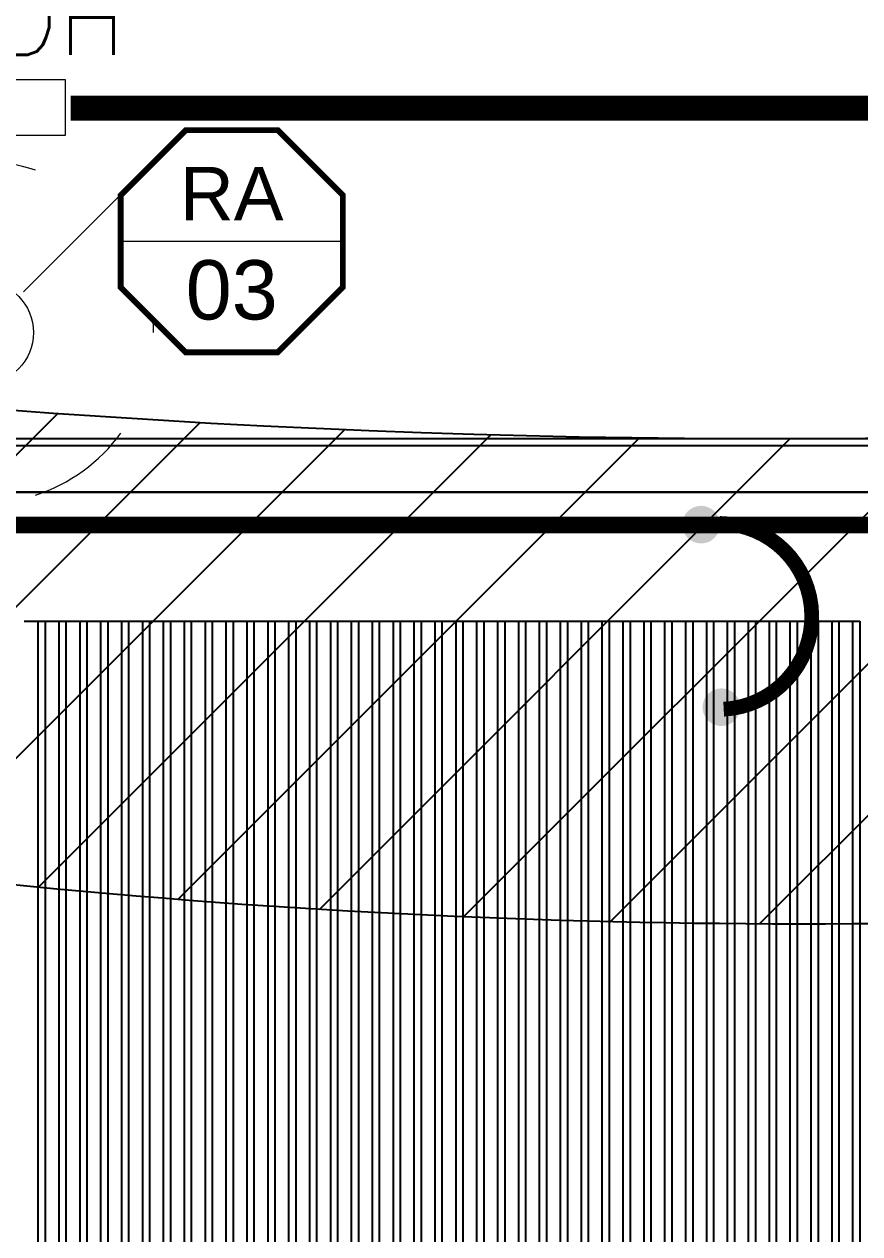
# Model space of a CAD drawing. Header units: millimetres. Extents: x -107267 to 109426, y -98906 to 83910.
# Drawn here: x 9564 to 12039, y -2197 to 1387 of the extents above; entities that cross this region are included whole.
import ezdxf
from ezdxf.enums import TextEntityAlignment as Align

# ---------------------------------------------------------------- set-up
doc = ezdxf.new("R2010")
doc.units = ezdxf.units.MM
for name, pattern in [('ACAD_ISO10W100', [18, 12, -3, 0, -3]), ('ACAD_ISO12W100', [21, 12, -3, 0, -3, 0, -3]), ('HIDDEN2', [0.1875, 0.125, -0.0625])]:
    doc.linetypes.add(name, pattern=pattern)
for name, color, linetype in [('00 - ZONA DE PROTEÇÃO', 4, 'Continuous'), ('00 - Zona de proteção 2d', 4, 'Continuous'), ('Front View-MISC', 7, 'Continuous'), ('Top (Plan) View-MISC', 7, 'Continuous')]:
    doc.layers.add(name, color=color, linetype=linetype)
for name, color, linetype, lineweight in [('000-M3G-MALHA NOVA', 5, 'ACAD_ISO10W100', 0), ('00_m3g_spda.capt_novo', 5, 'Continuous', 9), ('00_m3g_spda_ater_cabo50', 1, 'Continuous', 9), ('00_SPDA_captacao_novo', 5, 'Continuous', 9)]:
    doc.layers.add(name, color=color, linetype=linetype, lineweight=lineweight)
doc.styles.add('ARIAL', font='arial.ttf')
doc.styles.add('PDR2.0', font='romans.shx', dxfattribs={"height": 2})

# ---------------------------------------------------------------- blocks, each defined once
blk = doc.blocks.new('*U24')
at = {"lineweight": 9, "style": 'PDR2.0'}
blk.add_text('MCDH', height=1.7, dxfattribs=at).set_placement((-3.015, 1.248))
at = {"color": 255, "lineweight": 0}
blk.add_wipeout([(-2.085, 0.773), (-2.085, -0.773), (-0.773, -0.773), (-0.773, -2.085), (0.773, -2.085), (0.773, -0.773), (2.085, -0.773), (2.085, 0.773)], dxfattribs=at)
at = {"lineweight": 9}
blk.add_lwpolyline([(-0.656, -0.656), (-0.656, -1.968), (0.656, -1.968), (0.656, -0.656), (1.968, -0.656), (1.968, 0.656), (0.656, 0.656), (-0.656, 0.656), (-1.968, 0.656), (-1.968, -0.656)], close=True, dxfattribs=at)
blk = doc.blocks.new('M3G_P_PONTOS DESC')
blk.add_wipeout([(-1.552, 3.747), (-3.747, 1.552), (-3.747, -1.552), (-1.552, -3.747), (1.552, -3.747), (3.747, -1.552), (3.747, 1.552), (1.552, 3.747)])
blk.add_wipeout([(-3.747, 1.552), (-3.747, -1.552), (-1.552, -3.747), (1.552, -3.747), (3.747, -1.552), (3.747, 1.552), (1.552, 3.747), (-1.552, 3.747)])
blk.add_line((-3.747, 0), (3.747, 0))
at = {"const_width": 0.2}
blk.add_lwpolyline([(3.747, 1.552), (1.552, 3.747), (-1.552, 3.747), (-3.747, 1.552), (-3.747, -1.552), (-1.552, -3.747), (1.552, -3.747), (3.747, -1.552)], close=True, dxfattribs=at)
at = {"style": 'ARIAL'}
for tag, height, p in [('PREDIO', 2.3, (0, 0.704)), ('PONTO', 2, (0, -2.639))]:
    blk.add_attdef(tag, text='', height=height, dxfattribs=at).set_placement(p, align=Align.CENTER)
blk = doc.blocks.new('*U274')
at = {"lineweight": 9}
h = blk.add_hatch(color=256, dxfattribs=at)
h.dxf.hatch_style = 1
h.paths.add_polyline_path([(-4.834, -4.833), (-2.095, -0.287), (-3.443, -3.444), (-0.284, -2.101)])
for p, q in [((0, 0), (3.796, 3.792)), ((-3.443, -3.444), (-0.854, -0.856))]:
    blk.add_line(p, q, dxfattribs=at)
blk.add_lwpolyline([(-4.834, -4.833), (-2.095, -0.287), (-3.443, -3.444), (-0.284, -2.101)], close=True, dxfattribs=at)
for start, end in [(72, 108), (144, 180), (0, 36), (214.9534, 252), (288, 324)]:
    blk.add_arc((0, 0), 4.051, start, end, dxfattribs=at)
at = {"layer": '00_m3g_spda_ater_cabo50', "linetype": 'ACAD_ISO12W100', "ltscale": 75, "const_width": 0.375}
blk.add_lwpolyline([(0, 0), (-0.597, 0)], dxfattribs=at)
blk.add_attdef('METROS', text='', height=1.7).set_placement((-4.913, 3.845), align=Align.BOTTOM_LEFT)
at = {"color": 255, "lineweight": 0}
blk.add_wipeout([(0.24, -1.362), (0.692, -1.198), (1.059, -0.889), (1.3, -0.473), (1.383, 0), (1.3, 0.473), (1.059, 0.889), (0.692, 1.198), (0.24, 1.362), (-0.24, 1.362), (-0.692, 1.198), (-1.059, 0.889), (-1.3, 0.473), (-1.383, 0), (-1.3, -0.473), (-1.059, -0.889), (-0.692, -1.198), (-0.24, -1.362)], dxfattribs=at)
at = {"lineweight": 9}
blk.add_circle((0, 0), 1.208, dxfattribs=at)
blk = doc.blocks.new('*U481')
at = {"layer": 'Top (Plan) View-MISC', "color": 0, "linetype": 'ByBlock', "lineweight": -2}
for p, q in [((9563.5, -381.9), (9604.2, -381.9)), ((9625.4, -381.9), (9666.1, -381.9)), ((9687.3, -381.9), (9728, -381.9)), ((9749.2, -381.9), (9789.9, -381.9)), ((9811.1, -381.9), (9851.8, -381.9)), ((9873, -381.9), (9913.7, -381.9)), ((9934.9, -381.9), (9975.6, -381.9)), ((9996.8, -381.9), (10037.5, -381.9)), ((10058.7, -381.9), (10099.4, -381.9)), ((10120.6, -381.9), (10161.3, -381.9)), ((10182.5, -381.9), (10223.2, -381.9)), ((10244.4, -381.9), (10285.1, -381.9)), ((10306.3, -381.9), (10347, -381.9)), ((10368.2, -381.9), (10408.9, -381.9)), ((10430.1, -381.9), (10470.8, -381.9)), ((10492, -381.9), (10532.7, -381.9)), ((10553.9, -381.9), (10594.6, -381.9)), ((10615.8, -381.9), (10656.5, -381.9)), ((10677.7, -381.9), (10718.4, -381.9)), ((10739.6, -381.9), (10780.3, -381.9)), ((10801.5, -381.9), (10842.2, -381.9)), ((10863.4, -381.9), (10904.1, -381.9)), ((10925.3, -381.9), (10966, -381.9)), ((10987.2, -381.9), (11027.9, -381.9)), ((11049.1, -381.9), (11089.8, -381.9)), ((11111, -381.9), (11151.7, -381.9)), ((11172.9, -381.9), (11213.6, -381.9)), ((11234.8, -381.9), (11275.5, -381.9)), ((11296.7, -381.9), (11337.4, -381.9)), ((11358.6, -381.9), (11399.3, -381.9)), ((11420.5, -381.9), (11461.2, -381.9)), ((11482.4, -381.9), (11523.1, -381.9)), ((11544.3, -381.9), (11585, -381.9)), ((11606.2, -381.9), (11646.9, -381.9)), ((11668.1, -381.9), (11708.8, -381.9)), ((11730, -381.9), (11770.7, -381.9)), ((11791.9, -381.9), (11832.6, -381.9)), ((11853.8, -381.9), (11894.5, -381.9)), ((11915.7, -381.9), (11956.4, -381.9)), ((11977.6, -381.9), (12018.3, -381.9))]:
    blk.add_line(p, q, dxfattribs=at)
blk = doc.blocks.new('*U482')
at = {"layer": 'Top (Plan) View-MISC', "color": 0, "linetype": 'ByBlock', "lineweight": -2}
for p, q in [((-21187.7, 138.1), (23428.9, 138.1)), ((9563.5, -381.9), (9604.2, -381.9)), ((9625.4, -381.9), (9666.1, -381.9)), ((9687.3, -381.9), (9728, -381.9)), ((9749.2, -381.9), (9789.9, -381.9)), ((9811.1, -381.9), (9851.8, -381.9)), ((9873, -381.9), (9913.7, -381.9)), ((9934.9, -381.9), (9975.6, -381.9)), ((9996.8, -381.9), (10037.5, -381.9)), ((10058.7, -381.9), (10099.4, -381.9)), ((10120.6, -381.9), (10161.3, -381.9)), ((10182.5, -381.9), (10223.2, -381.9)), ((10244.4, -381.9), (10285.1, -381.9)), ((10306.3, -381.9), (10347, -381.9)), ((10368.2, -381.9), (10408.9, -381.9)), ((10430.1, -381.9), (10470.8, -381.9)), ((10492, -381.9), (10532.7, -381.9)), ((10553.9, -381.9), (10594.6, -381.9)), ((10615.8, -381.9), (10656.5, -381.9)), ((10677.7, -381.9), (10718.4, -381.9)), ((10739.6, -381.9), (10780.3, -381.9)), ((10801.5, -381.9), (10842.2, -381.9)), ((10863.4, -381.9), (10904.1, -381.9)), ((10925.3, -381.9), (10966, -381.9)), ((10987.2, -381.9), (11027.9, -381.9)), ((11049.1, -381.9), (11089.8, -381.9)), ((11111, -381.9), (11151.7, -381.9)), ((11172.9, -381.9), (11213.6, -381.9)), ((11234.8, -381.9), (11275.5, -381.9)), ((11296.7, -381.9), (11337.4, -381.9)), ((11358.6, -381.9), (11399.3, -381.9)), ((11420.5, -381.9), (11461.2, -381.9)), ((11482.4, -381.9), (11523.1, -381.9)), ((11544.3, -381.9), (11585, -381.9)), ((11606.2, -381.9), (11646.9, -381.9)), ((11668.1, -381.9), (11708.8, -381.9)), ((11730, -381.9), (11770.7, -381.9)), ((11791.9, -381.9), (11832.6, -381.9)), ((11853.8, -381.9), (11894.5, -381.9)), ((11915.7, -381.9), (11956.4, -381.9)), ((11977.6, -381.9), (12018.3, -381.9))]:
    blk.add_line(p, q, dxfattribs=at)
blk = doc.blocks.new('*U668')
at = {"layer": 'Top (Plan) View-MISC', "color": 0, "linetype": 'ByBlock', "lineweight": -2}
for p, q in [((12018.3, -381.9), (12018.3, -7621.9)), ((12018.3, -381.9), (12039.5, -381.9)), ((12039.5, -381.9), (12039.5, -7621.9))]:
    blk.add_line(p, q, dxfattribs=at)
blk = doc.blocks.new('*U669')
at = {"layer": 'Top (Plan) View-MISC', "color": 0, "linetype": 'ByBlock', "lineweight": -2}
for p, q in [((11956.4, -381.9), (11956.4, -7621.9)), ((11956.4, -381.9), (11977.6, -381.9)), ((11977.6, -381.9), (11977.6, -7621.9))]:
    blk.add_line(p, q, dxfattribs=at)
blk = doc.blocks.new('*U670')
at = {"layer": 'Top (Plan) View-MISC', "color": 0, "linetype": 'ByBlock', "lineweight": -2}
for p, q in [((11894.5, -381.9), (11894.5, -7621.9)), ((11894.5, -381.9), (11915.7, -381.9)), ((11915.7, -381.9), (11915.7, -7621.9))]:
    blk.add_line(p, q, dxfattribs=at)
blk = doc.blocks.new('*U671')
at = {"layer": 'Top (Plan) View-MISC', "color": 0, "linetype": 'ByBlock', "lineweight": -2}
for p, q in [((11832.6, -381.9), (11832.6, -7621.9)), ((11832.6, -381.9), (11853.8, -381.9)), ((11853.8, -381.9), (11853.8, -7621.9))]:
    blk.add_line(p, q, dxfattribs=at)
blk = doc.blocks.new('*U672')
at = {"layer": 'Top (Plan) View-MISC', "color": 0, "linetype": 'ByBlock', "lineweight": -2}
for p, q in [((11770.7, -381.9), (11770.7, -7621.9)), ((11770.7, -381.9), (11791.9, -381.9)), ((11791.9, -381.9), (11791.9, -7621.9))]:
    blk.add_line(p, q, dxfattribs=at)
blk = doc.blocks.new('*U673')
at = {"layer": 'Top (Plan) View-MISC', "color": 0, "linetype": 'ByBlock', "lineweight": -2}
for p, q in [((11708.8, -381.9), (11708.8, -7621.9)), ((11708.8, -381.9), (11730, -381.9)), ((11730, -381.9), (11730, -7621.9))]:
    blk.add_line(p, q, dxfattribs=at)
blk = doc.blocks.new('*U674')
at = {"layer": 'Top (Plan) View-MISC', "color": 0, "linetype": 'ByBlock', "lineweight": -2}
for p, q in [((11646.9, -381.9), (11646.9, -7621.9)), ((11646.9, -381.9), (11668.1, -381.9)), ((11668.1, -381.9), (11668.1, -7621.9))]:
    blk.add_line(p, q, dxfattribs=at)
blk = doc.blocks.new('*U675')
at = {"layer": 'Top (Plan) View-MISC', "color": 0, "linetype": 'ByBlock', "lineweight": -2}
for p, q in [((11585, -381.9), (11585, -7621.9)), ((11585, -381.9), (11606.2, -381.9)), ((11606.2, -381.9), (11606.2, -7621.9))]:
    blk.add_line(p, q, dxfattribs=at)
blk = doc.blocks.new('*U676')
at = {"layer": 'Top (Plan) View-MISC', "color": 0, "linetype": 'ByBlock', "lineweight": -2}
for p, q in [((11523.1, -381.9), (11523.1, -7621.9)), ((11523.1, -381.9), (11544.3, -381.9)), ((11544.3, -381.9), (11544.3, -7621.9))]:
    blk.add_line(p, q, dxfattribs=at)
blk = doc.blocks.new('*U677')
at = {"layer": 'Top (Plan) View-MISC', "color": 0, "linetype": 'ByBlock', "lineweight": -2}
for p, q in [((11461.2, -381.9), (11461.2, -7621.9)), ((11461.2, -381.9), (11482.4, -381.9)), ((11482.4, -381.9), (11482.4, -7621.9))]:
    blk.add_line(p, q, dxfattribs=at)
blk = doc.blocks.new('*U678')
at = {"layer": 'Top (Plan) View-MISC', "color": 0, "linetype": 'ByBlock', "lineweight": -2}
for p, q in [((11399.3, -381.9), (11399.3, -7621.9)), ((11399.3, -381.9), (11420.5, -381.9)), ((11420.5, -381.9), (11420.5, -7621.9))]:
    blk.add_line(p, q, dxfattribs=at)
blk = doc.blocks.new('*U679')
at = {"layer": 'Top (Plan) View-MISC', "color": 0, "linetype": 'ByBlock', "lineweight": -2}
for p, q in [((11337.4, -381.9), (11337.4, -7621.9)), ((11337.4, -381.9), (11358.6, -381.9)), ((11358.6, -381.9), (11358.6, -7621.9))]:
    blk.add_line(p, q, dxfattribs=at)
blk = doc.blocks.new('*U680')
at = {"layer": 'Top (Plan) View-MISC', "color": 0, "linetype": 'ByBlock', "lineweight": -2}
for p, q in [((11275.5, -381.9), (11275.5, -7621.9)), ((11275.5, -381.9), (11296.7, -381.9)), ((11296.7, -381.9), (11296.7, -7621.9))]:
    blk.add_line(p, q, dxfattribs=at)
blk = doc.blocks.new('*U681')
at = {"layer": 'Top (Plan) View-MISC', "color": 0, "linetype": 'ByBlock', "lineweight": -2}
for p, q in [((11213.6, -381.9), (11213.6, -7621.9)), ((11213.6, -381.9), (11234.8, -381.9)), ((11234.8, -381.9), (11234.8, -7621.9))]:
    blk.add_line(p, q, dxfattribs=at)
blk = doc.blocks.new('*U682')
at = {"layer": 'Top (Plan) View-MISC', "color": 0, "linetype": 'ByBlock', "lineweight": -2}
for p, q in [((11151.7, -381.9), (11151.7, -7621.9)), ((11151.7, -381.9), (11172.9, -381.9)), ((11172.9, -381.9), (11172.9, -7621.9))]:
    blk.add_line(p, q, dxfattribs=at)
blk = doc.blocks.new('*U683')
at = {"layer": 'Top (Plan) View-MISC', "color": 0, "linetype": 'ByBlock', "lineweight": -2}
for p, q in [((11089.8, -381.9), (11089.8, -7621.9)), ((11089.8, -381.9), (11111, -381.9)), ((11111, -381.9), (11111, -7621.9))]:
    blk.add_line(p, q, dxfattribs=at)
blk = doc.blocks.new('*U684')
at = {"layer": 'Top (Plan) View-MISC', "color": 0, "linetype": 'ByBlock', "lineweight": -2}
for p, q in [((11027.9, -381.9), (11027.9, -7621.9)), ((11027.9, -381.9), (11049.1, -381.9)), ((11049.1, -381.9), (11049.1, -7621.9))]:
    blk.add_line(p, q, dxfattribs=at)
blk = doc.blocks.new('*U685')
at = {"layer": 'Top (Plan) View-MISC', "color": 0, "linetype": 'ByBlock', "lineweight": -2}
for p, q in [((10966, -381.9), (10966, -7621.9)), ((10966, -381.9), (10987.2, -381.9)), ((10987.2, -381.9), (10987.2, -7621.9))]:
    blk.add_line(p, q, dxfattribs=at)
blk = doc.blocks.new('*U686')
at = {"layer": 'Top (Plan) View-MISC', "color": 0, "linetype": 'ByBlock', "lineweight": -2}
for p, q in [((10904.1, -381.9), (10904.1, -7621.9)), ((10904.1, -381.9), (10925.3, -381.9)), ((10925.3, -381.9), (10925.3, -7621.9))]:
    blk.add_line(p, q, dxfattribs=at)
blk = doc.blocks.new('*U687')
at = {"layer": 'Top (Plan) View-MISC', "color": 0, "linetype": 'ByBlock', "lineweight": -2}
for p, q in [((10842.2, -381.9), (10842.2, -7621.9)), ((10842.2, -381.9), (10863.4, -381.9)), ((10863.4, -381.9), (10863.4, -7621.9))]:
    blk.add_line(p, q, dxfattribs=at)
blk = doc.blocks.new('*U688')
at = {"layer": 'Top (Plan) View-MISC', "color": 0, "linetype": 'ByBlock', "lineweight": -2}
for p, q in [((10780.3, -381.9), (10780.3, -7621.9)), ((10780.3, -381.9), (10801.5, -381.9)), ((10801.5, -381.9), (10801.5, -7621.9))]:
    blk.add_line(p, q, dxfattribs=at)
blk = doc.blocks.new('*U689')
at = {"layer": 'Top (Plan) View-MISC', "color": 0, "linetype": 'ByBlock', "lineweight": -2}
for p, q in [((10718.4, -381.9), (10718.4, -7621.9)), ((10718.4, -381.9), (10739.6, -381.9)), ((10739.6, -381.9), (10739.6, -7621.9))]:
    blk.add_line(p, q, dxfattribs=at)
blk = doc.blocks.new('*U690')
at = {"layer": 'Top (Plan) View-MISC', "color": 0, "linetype": 'ByBlock', "lineweight": -2}
for p, q in [((10656.5, -381.9), (10656.5, -7621.9)), ((10656.5, -381.9), (10677.7, -381.9)), ((10677.7, -381.9), (10677.7, -7621.9))]:
    blk.add_line(p, q, dxfattribs=at)
blk = doc.blocks.new('*U691')
at = {"layer": 'Top (Plan) View-MISC', "color": 0, "linetype": 'ByBlock', "lineweight": -2}
for p, q in [((10594.6, -381.9), (10594.6, -7621.9)), ((10594.6, -381.9), (10615.8, -381.9)), ((10615.8, -381.9), (10615.8, -7621.9))]:
    blk.add_line(p, q, dxfattribs=at)
blk = doc.blocks.new('*U692')
at = {"layer": 'Top (Plan) View-MISC', "color": 0, "linetype": 'ByBlock', "lineweight": -2}
for p, q in [((10532.7, -381.9), (10532.7, -7621.9)), ((10532.7, -381.9), (10553.9, -381.9)), ((10553.9, -381.9), (10553.9, -7621.9))]:
    blk.add_line(p, q, dxfattribs=at)
blk = doc.blocks.new('*U693')
at = {"layer": 'Top (Plan) View-MISC', "color": 0, "linetype": 'ByBlock', "lineweight": -2}
for p, q in [((10470.8, -381.9), (10470.8, -7621.9)), ((10470.8, -381.9), (10492, -381.9)), ((10492, -381.9), (10492, -7621.9))]:
    blk.add_line(p, q, dxfattribs=at)
blk = doc.blocks.new('*U694')
at = {"layer": 'Top (Plan) View-MISC', "color": 0, "linetype": 'ByBlock', "lineweight": -2}
for p, q in [((10408.9, -381.9), (10408.9, -7621.9)), ((10408.9, -381.9), (10430.1, -381.9)), ((10430.1, -381.9), (10430.1, -7621.9))]:
    blk.add_line(p, q, dxfattribs=at)
blk = doc.blocks.new('*U695')
at = {"layer": 'Top (Plan) View-MISC', "color": 0, "linetype": 'ByBlock', "lineweight": -2}
for p, q in [((10347, -381.9), (10347, -7621.9)), ((10347, -381.9), (10368.2, -381.9)), ((10368.2, -381.9), (10368.2, -7621.9))]:
    blk.add_line(p, q, dxfattribs=at)
blk = doc.blocks.new('*U696')
at = {"layer": 'Top (Plan) View-MISC', "color": 0, "linetype": 'ByBlock', "lineweight": -2}
for p, q in [((10285.1, -381.9), (10285.1, -7621.9)), ((10285.1, -381.9), (10306.3, -381.9)), ((10306.3, -381.9), (10306.3, -7621.9))]:
    blk.add_line(p, q, dxfattribs=at)
blk = doc.blocks.new('*U697')
at = {"layer": 'Top (Plan) View-MISC', "color": 0, "linetype": 'ByBlock', "lineweight": -2}
for p, q in [((10223.2, -381.9), (10223.2, -7621.9)), ((10223.2, -381.9), (10244.4, -381.9)), ((10244.4, -381.9), (10244.4, -7621.9))]:
    blk.add_line(p, q, dxfattribs=at)
blk = doc.blocks.new('*U698')
at = {"layer": 'Top (Plan) View-MISC', "color": 0, "linetype": 'ByBlock', "lineweight": -2}
for p, q in [((10161.3, -381.9), (10161.3, -7621.9)), ((10161.3, -381.9), (10182.5, -381.9)), ((10182.5, -381.9), (10182.5, -7621.9))]:
    blk.add_line(p, q, dxfattribs=at)
blk = doc.blocks.new('*U699')
at = {"layer": 'Top (Plan) View-MISC', "color": 0, "linetype": 'ByBlock', "lineweight": -2}
for p, q in [((10099.4, -381.9), (10099.4, -7621.9)), ((10099.4, -381.9), (10120.6, -381.9)), ((10120.6, -381.9), (10120.6, -7621.9))]:
    blk.add_line(p, q, dxfattribs=at)
blk = doc.blocks.new('*U700')
at = {"layer": 'Top (Plan) View-MISC', "color": 0, "linetype": 'ByBlock', "lineweight": -2}
for p, q in [((10037.5, -381.9), (10037.5, -7621.9)), ((10037.5, -381.9), (10058.7, -381.9)), ((10058.7, -381.9), (10058.7, -7621.9))]:
    blk.add_line(p, q, dxfattribs=at)
blk = doc.blocks.new('*U701')
at = {"layer": 'Top (Plan) View-MISC', "color": 0, "linetype": 'ByBlock', "lineweight": -2}
for p, q in [((9975.6, -381.9), (9975.6, -7621.9)), ((9975.6, -381.9), (9996.8, -381.9)), ((9996.8, -381.9), (9996.8, -7621.9))]:
    blk.add_line(p, q, dxfattribs=at)
blk = doc.blocks.new('*U702')
at = {"layer": 'Top (Plan) View-MISC', "color": 0, "linetype": 'ByBlock', "lineweight": -2}
for p, q in [((9913.7, -381.9), (9913.7, -7621.9)), ((9913.7, -381.9), (9934.9, -381.9)), ((9934.9, -381.9), (9934.9, -7621.9))]:
    blk.add_line(p, q, dxfattribs=at)
blk = doc.blocks.new('*U703')
at = {"layer": 'Top (Plan) View-MISC', "color": 0, "linetype": 'ByBlock', "lineweight": -2}
for p, q in [((9851.8, -381.9), (9851.8, -7621.9)), ((9851.8, -381.9), (9873, -381.9)), ((9873, -381.9), (9873, -7621.9))]:
    blk.add_line(p, q, dxfattribs=at)
blk = doc.blocks.new('*U704')
at = {"layer": 'Top (Plan) View-MISC', "color": 0, "linetype": 'ByBlock', "lineweight": -2}
for p, q in [((9789.9, -381.9), (9789.9, -7621.9)), ((9789.9, -381.9), (9811.1, -381.9)), ((9811.1, -381.9), (9811.1, -7621.9))]:
    blk.add_line(p, q, dxfattribs=at)
blk = doc.blocks.new('*U705')
at = {"layer": 'Top (Plan) View-MISC', "color": 0, "linetype": 'ByBlock', "lineweight": -2}
for p, q in [((9728, -381.9), (9728, -7621.9)), ((9728, -381.9), (9749.2, -381.9)), ((9749.2, -381.9), (9749.2, -7621.9))]:
    blk.add_line(p, q, dxfattribs=at)
blk = doc.blocks.new('*U706')
at = {"layer": 'Top (Plan) View-MISC', "color": 0, "linetype": 'ByBlock', "lineweight": -2}
for p, q in [((9666.1, -381.9), (9666.1, -7621.9)), ((9666.1, -381.9), (9687.3, -381.9)), ((9687.3, -381.9), (9687.3, -7621.9))]:
    blk.add_line(p, q, dxfattribs=at)
blk = doc.blocks.new('*U707')
at = {"layer": 'Top (Plan) View-MISC', "color": 0, "linetype": 'ByBlock', "lineweight": -2}
for p, q in [((9604.2, -381.9), (9604.2, -7621.9)), ((9604.2, -381.9), (9625.4, -381.9)), ((9625.4, -381.9), (9625.4, -7621.9))]:
    blk.add_line(p, q, dxfattribs=at)
blk = doc.blocks.new('*U1067')
at = {"layer": 'Top (Plan) View-MISC', "color": 0, "linetype": 'ByBlock', "lineweight": -2}
blk.add_line((23207.9, 158.1), (-17567.7, 158.1), dxfattribs=at)
blk = doc.blocks.new('*U1213')
at = {"layer": 'Front View-MISC', "color": 0, "linetype": 'ByBlock', "lineweight": -2}
for p, q in [((13834.4, 0, 1272), (9536, 0, 1272)), ((9536, 0, 3172), (13834.4, 0, 3172))]:
    blk.add_line(p, q, dxfattribs=at)
blk = doc.blocks.new('*U1222')
at = {"layer": 'Front View-MISC', "color": 0, "linetype": 'ByBlock', "lineweight": -2}
for p, q in [((-13407.5, 0, 3450), (23648.9, 0, 3450)), ((-13407.5, 0, 4300), (23648.9, 0, 4300))]:
    blk.add_line(p, q, dxfattribs=at)
blk = doc.blocks.new('*U1223')
at = {"layer": 'Front View-MISC', "color": 0, "linetype": 'ByBlock', "lineweight": -2}
for p, q in [((26316.1, 0), (9550.4, 0)), ((26316.1, 0, -100), (9550.4, 0, -100))]:
    blk.add_line(p, q, dxfattribs=at)
blk = doc.blocks.new('*U1259')
at = {"layer": 'Front View-MISC', "color": 0, "linetype": 'ByBlock', "lineweight": -2}
for p, q in [((9536, 0, 1322), (9606, 0, 1322)), ((13835.5, 0, 3172), (9536, 0, 3172)), ((9606, 0, 2237), (10521, 0, 2237)), ((9606, 0, 2237), (9606, 0, 3102)), ((9606, 0, 3102), (10521, 0, 3102)), ((9606, 0, 1322), (9606, 0, 2187)), ((10521, 0, 2187), (9606, 0, 2187)), ((10521, 0, 1322), (10571, 0, 1322)), ((10521, 0, 1322), (10521, 0, 2187)), ((10521, 0, 2237), (10521, 0, 3102)), ((10571, 0, 2237), (11661, 0, 2237)), ((10571, 0, 3102), (10571, 0, 2237)), ((10571, 0, 3102), (11661, 0, 3102)), ((10571, 0, 2187), (10571, 0, 1322)), ((12801, 0, 2187), (10571, 0, 2187)), ((11661, 0, 2237), (11661, 0, 3102)), ((11711, 0, 2237), (12801, 0, 2237)), ((11711, 0, 3102), (11711, 0, 2237)), ((11711, 0, 3102), (12801, 0, 3102))]:
    blk.add_line(p, q, dxfattribs=at)
blk = doc.blocks.new('*U1260')
at = {"layer": 'Front View-MISC', "color": 0, "linetype": 'ByBlock', "lineweight": -2}
for p, q in [((13834.4, 0, 1272), (9535.5, 0, 1272)), ((9535.5, 0, 1322), (13834.4, 0, 1322))]:
    blk.add_line(p, q, dxfattribs=at)
blk = doc.blocks.new('*U1261')
at = {"layer": 'Front View-MISC', "color": 0, "linetype": 'ByBlock', "lineweight": -2}
for p, q in [((11661, 0, 1322), (11661, 0, 2237)), ((11711, 0, 1322), (11661, 0, 1322)), ((11661, 0, 2237), (11711, 0, 2237)), ((11711, 0, 2237), (11711, 0, 1322))]:
    blk.add_line(p, q, dxfattribs=at)
blk = doc.blocks.new('*U1306')
at = {"layer": 'Front View-MISC', "color": 0, "linetype": 'ByBlock', "lineweight": -2}
for p, q in [((9563.5, 0, 5158), (9604.2, 0, 5158)), ((9625.4, 0, 5158), (9666.1, 0, 5158)), ((9687.3, 0, 5158), (9728, 0, 5158)), ((9749.2, 0, 5158), (9789.9, 0, 5158)), ((9811.1, 0, 5158), (9851.8, 0, 5158)), ((9873, 0, 5158), (9913.7, 0, 5158)), ((9934.9, 0, 5158), (9975.6, 0, 5158)), ((9996.8, 0, 5158), (10037.5, 0, 5158)), ((10058.7, 0, 5158), (10099.4, 0, 5158)), ((10120.6, 0, 5158), (10161.3, 0, 5158)), ((10182.5, 0, 5158), (10223.2, 0, 5158)), ((10244.4, 0, 5158), (10285.1, 0, 5158)), ((10306.3, 0, 5158), (10347, 0, 5158)), ((10368.2, 0, 5158), (10408.9, 0, 5158)), ((10430.1, 0, 5158), (10470.8, 0, 5158)), ((10492, 0, 5158), (10532.7, 0, 5158)), ((10553.9, 0, 5158), (10594.6, 0, 5158)), ((10615.8, 0, 5158), (10656.5, 0, 5158)), ((10677.7, 0, 5158), (10718.4, 0, 5158)), ((10739.6, 0, 5158), (10780.3, 0, 5158)), ((10801.5, 0, 5158), (10842.2, 0, 5158)), ((10863.4, 0, 5158), (10904.1, 0, 5158)), ((10925.3, 0, 5158), (10966, 0, 5158)), ((10987.2, 0, 5158), (11027.9, 0, 5158)), ((11049.1, 0, 5158), (11089.8, 0, 5158)), ((11111, 0, 5158), (11151.7, 0, 5158)), ((11172.9, 0, 5158), (11213.6, 0, 5158)), ((11234.8, 0, 5158), (11275.5, 0, 5158)), ((11296.7, 0, 5158), (11337.4, 0, 5158)), ((11358.6, 0, 5158), (11399.3, 0, 5158)), ((11420.5, 0, 5158), (11461.2, 0, 5158)), ((11482.4, 0, 5158), (11523.1, 0, 5158)), ((11544.3, 0, 5158), (11585, 0, 5158)), ((11606.2, 0, 5158), (11646.9, 0, 5158)), ((11668.1, 0, 5158), (11708.8, 0, 5158)), ((11730, 0, 5158), (11770.7, 0, 5158)), ((11791.9, 0, 5158), (11832.6, 0, 5158)), ((11853.8, 0, 5158), (11894.5, 0, 5158)), ((11915.7, 0, 5158), (11956.4, 0, 5158)), ((11977.6, 0, 5158), (12018.3, 0, 5158))]:
    blk.add_line(p, q, dxfattribs=at)
blk = doc.blocks.new('*U1493')
at = {"layer": 'Front View-MISC', "color": 0, "linetype": 'ByBlock', "lineweight": -2}
for p, q in [((12018.3, 0, 5166.4), (12018.3, 0, 4300)), ((12018.3, 0, 5166.4), (12039.5, 0, 5166.4)), ((12039.5, 0, 5166.4), (12039.5, 0, 4300))]:
    blk.add_line(p, q, dxfattribs=at)
blk = doc.blocks.new('*U1494')
at = {"layer": 'Front View-MISC', "color": 0, "linetype": 'ByBlock', "lineweight": -2}
for p, q in [((11956.4, 0, 5166.4), (11956.4, 0, 4300)), ((11956.4, 0, 5166.4), (11977.6, 0, 5166.4)), ((11977.6, 0, 5166.4), (11977.6, 0, 4300))]:
    blk.add_line(p, q, dxfattribs=at)
blk = doc.blocks.new('*U1495')
at = {"layer": 'Front View-MISC', "color": 0, "linetype": 'ByBlock', "lineweight": -2}
for p, q in [((11894.5, 0, 5166.4), (11894.5, 0, 4300)), ((11894.5, 0, 5166.4), (11915.7, 0, 5166.4)), ((11915.7, 0, 5166.4), (11915.7, 0, 4300))]:
    blk.add_line(p, q, dxfattribs=at)
blk = doc.blocks.new('*U1496')
at = {"layer": 'Front View-MISC', "color": 0, "linetype": 'ByBlock', "lineweight": -2}
for p, q in [((11832.6, 0, 5166.4), (11832.6, 0, 4300)), ((11832.6, 0, 5166.4), (11853.8, 0, 5166.4)), ((11853.8, 0, 5166.4), (11853.8, 0, 4300))]:
    blk.add_line(p, q, dxfattribs=at)
blk = doc.blocks.new('*U1497')
at = {"layer": 'Front View-MISC', "color": 0, "linetype": 'ByBlock', "lineweight": -2}
for p, q in [((11770.7, 0, 5166.4), (11770.7, 0, 4300)), ((11770.7, 0, 5166.4), (11791.9, 0, 5166.4)), ((11791.9, 0, 5166.4), (11791.9, 0, 4300))]:
    blk.add_line(p, q, dxfattribs=at)
blk = doc.blocks.new('*U1498')
at = {"layer": 'Front View-MISC', "color": 0, "linetype": 'ByBlock', "lineweight": -2}
for p, q in [((11708.8, 0, 5166.4), (11708.8, 0, 4300)), ((11708.8, 0, 5166.4), (11730, 0, 5166.4)), ((11730, 0, 5166.4), (11730, 0, 4300))]:
    blk.add_line(p, q, dxfattribs=at)
blk = doc.blocks.new('*U1499')
at = {"layer": 'Front View-MISC', "color": 0, "linetype": 'ByBlock', "lineweight": -2}
for p, q in [((11646.9, 0, 5166.4), (11646.9, 0, 4300)), ((11646.9, 0, 5166.4), (11668.1, 0, 5166.4)), ((11668.1, 0, 5166.4), (11668.1, 0, 4300))]:
    blk.add_line(p, q, dxfattribs=at)
blk = doc.blocks.new('*U1500')
at = {"layer": 'Front View-MISC', "color": 0, "linetype": 'ByBlock', "lineweight": -2}
for p, q in [((11585, 0, 5166.4), (11585, 0, 4300)), ((11585, 0, 5166.4), (11606.2, 0, 5166.4)), ((11606.2, 0, 5166.4), (11606.2, 0, 4300))]:
    blk.add_line(p, q, dxfattribs=at)
blk = doc.blocks.new('*U1501')
at = {"layer": 'Front View-MISC', "color": 0, "linetype": 'ByBlock', "lineweight": -2}
for p, q in [((11523.1, 0, 5166.4), (11523.1, 0, 4300)), ((11523.1, 0, 5166.4), (11544.3, 0, 5166.4)), ((11544.3, 0, 5166.4), (11544.3, 0, 4300))]:
    blk.add_line(p, q, dxfattribs=at)
blk = doc.blocks.new('*U1502')
at = {"layer": 'Front View-MISC', "color": 0, "linetype": 'ByBlock', "lineweight": -2}
for p, q in [((11461.2, 0, 5166.4), (11461.2, 0, 4300)), ((11461.2, 0, 5166.4), (11482.4, 0, 5166.4)), ((11482.4, 0, 5166.4), (11482.4, 0, 4300))]:
    blk.add_line(p, q, dxfattribs=at)
blk = doc.blocks.new('*U1503')
at = {"layer": 'Front View-MISC', "color": 0, "linetype": 'ByBlock', "lineweight": -2}
for p, q in [((11399.3, 0, 5166.4), (11399.3, 0, 4300)), ((11399.3, 0, 5166.4), (11420.5, 0, 5166.4)), ((11420.5, 0, 5166.4), (11420.5, 0, 4300))]:
    blk.add_line(p, q, dxfattribs=at)
blk = doc.blocks.new('*U1504')
at = {"layer": 'Front View-MISC', "color": 0, "linetype": 'ByBlock', "lineweight": -2}
for p, q in [((11337.4, 0, 5166.4), (11337.4, 0, 4300)), ((11337.4, 0, 5166.4), (11358.6, 0, 5166.4)), ((11358.6, 0, 5166.4), (11358.6, 0, 4300))]:
    blk.add_line(p, q, dxfattribs=at)
blk = doc.blocks.new('*U1505')
at = {"layer": 'Front View-MISC', "color": 0, "linetype": 'ByBlock', "lineweight": -2}
for p, q in [((11275.5, 0, 5166.4), (11275.5, 0, 4300)), ((11275.5, 0, 5166.4), (11296.7, 0, 5166.4)), ((11296.7, 0, 5166.4), (11296.7, 0, 4300))]:
    blk.add_line(p, q, dxfattribs=at)
blk = doc.blocks.new('*U1506')
at = {"layer": 'Front View-MISC', "color": 0, "linetype": 'ByBlock', "lineweight": -2}
for p, q in [((11213.6, 0, 5166.4), (11213.6, 0, 4300)), ((11213.6, 0, 5166.4), (11234.8, 0, 5166.4)), ((11234.8, 0, 5166.4), (11234.8, 0, 4300))]:
    blk.add_line(p, q, dxfattribs=at)
blk = doc.blocks.new('*U1507')
at = {"layer": 'Front View-MISC', "color": 0, "linetype": 'ByBlock', "lineweight": -2}
for p, q in [((11151.7, 0, 5166.4), (11151.7, 0, 4300)), ((11151.7, 0, 5166.4), (11172.9, 0, 5166.4)), ((11172.9, 0, 5166.4), (11172.9, 0, 4300))]:
    blk.add_line(p, q, dxfattribs=at)
blk = doc.blocks.new('*U1508')
at = {"layer": 'Front View-MISC', "color": 0, "linetype": 'ByBlock', "lineweight": -2}
for p, q in [((11089.8, 0, 5166.4), (11089.8, 0, 4300)), ((11089.8, 0, 5166.4), (11111, 0, 5166.4)), ((11111, 0, 5166.4), (11111, 0, 4300))]:
    blk.add_line(p, q, dxfattribs=at)
blk = doc.blocks.new('*U1509')
at = {"layer": 'Front View-MISC', "color": 0, "linetype": 'ByBlock', "lineweight": -2}
for p, q in [((11027.9, 0, 5166.4), (11027.9, 0, 4300)), ((11027.9, 0, 5166.4), (11049.1, 0, 5166.4)), ((11049.1, 0, 5166.4), (11049.1, 0, 4300))]:
    blk.add_line(p, q, dxfattribs=at)
blk = doc.blocks.new('*U1510')
at = {"layer": 'Front View-MISC', "color": 0, "linetype": 'ByBlock', "lineweight": -2}
for p, q in [((10966, 0, 5166.4), (10966, 0, 4300)), ((10966, 0, 5166.4), (10987.2, 0, 5166.4)), ((10987.2, 0, 5166.4), (10987.2, 0, 4300))]:
    blk.add_line(p, q, dxfattribs=at)
blk = doc.blocks.new('*U1511')
at = {"layer": 'Front View-MISC', "color": 0, "linetype": 'ByBlock', "lineweight": -2}
for p, q in [((10904.1, 0, 5166.4), (10904.1, 0, 4300)), ((10904.1, 0, 5166.4), (10925.3, 0, 5166.4)), ((10925.3, 0, 5166.4), (10925.3, 0, 4300))]:
    blk.add_line(p, q, dxfattribs=at)
blk = doc.blocks.new('*U1512')
at = {"layer": 'Front View-MISC', "color": 0, "linetype": 'ByBlock', "lineweight": -2}
for p, q in [((10842.2, 0, 5166.4), (10842.2, 0, 4300)), ((10842.2, 0, 5166.4), (10863.4, 0, 5166.4)), ((10863.4, 0, 5166.4), (10863.4, 0, 4300))]:
    blk.add_line(p, q, dxfattribs=at)
blk = doc.blocks.new('*U1513')
at = {"layer": 'Front View-MISC', "color": 0, "linetype": 'ByBlock', "lineweight": -2}
for p, q in [((10780.3, 0, 5166.4), (10780.3, 0, 4300)), ((10780.3, 0, 5166.4), (10801.5, 0, 5166.4)), ((10801.5, 0, 5166.4), (10801.5, 0, 4300))]:
    blk.add_line(p, q, dxfattribs=at)
blk = doc.blocks.new('*U1514')
at = {"layer": 'Front View-MISC', "color": 0, "linetype": 'ByBlock', "lineweight": -2}
for p, q in [((10718.4, 0, 5166.4), (10718.4, 0, 4300)), ((10718.4, 0, 5166.4), (10739.6, 0, 5166.4)), ((10739.6, 0, 5166.4), (10739.6, 0, 4300))]:
    blk.add_line(p, q, dxfattribs=at)
blk = doc.blocks.new('*U1515')
at = {"layer": 'Front View-MISC', "color": 0, "linetype": 'ByBlock', "lineweight": -2}
for p, q in [((10656.5, 0, 5166.4), (10656.5, 0, 4300)), ((10656.5, 0, 5166.4), (10677.7, 0, 5166.4)), ((10677.7, 0, 5166.4), (10677.7, 0, 4300))]:
    blk.add_line(p, q, dxfattribs=at)
blk = doc.blocks.new('*U1516')
at = {"layer": 'Front View-MISC', "color": 0, "linetype": 'ByBlock', "lineweight": -2}
for p, q in [((10594.6, 0, 5166.4), (10594.6, 0, 4300)), ((10594.6, 0, 5166.4), (10615.8, 0, 5166.4)), ((10615.8, 0, 5166.4), (10615.8, 0, 4300))]:
    blk.add_line(p, q, dxfattribs=at)
blk = doc.blocks.new('*U1517')
at = {"layer": 'Front View-MISC', "color": 0, "linetype": 'ByBlock', "lineweight": -2}
for p, q in [((10532.7, 0, 5166.4), (10532.7, 0, 4300)), ((10532.7, 0, 5166.4), (10553.9, 0, 5166.4)), ((10553.9, 0, 5166.4), (10553.9, 0, 4300))]:
    blk.add_line(p, q, dxfattribs=at)
blk = doc.blocks.new('*U1518')
at = {"layer": 'Front View-MISC', "color": 0, "linetype": 'ByBlock', "lineweight": -2}
for p, q in [((10470.8, 0, 5166.4), (10470.8, 0, 4300)), ((10470.8, 0, 5166.4), (10492, 0, 5166.4)), ((10492, 0, 5166.4), (10492, 0, 4300))]:
    blk.add_line(p, q, dxfattribs=at)
blk = doc.blocks.new('*U1519')
at = {"layer": 'Front View-MISC', "color": 0, "linetype": 'ByBlock', "lineweight": -2}
for p, q in [((10408.9, 0, 5166.4), (10408.9, 0, 4300)), ((10408.9, 0, 5166.4), (10430.1, 0, 5166.4)), ((10430.1, 0, 5166.4), (10430.1, 0, 4300))]:
    blk.add_line(p, q, dxfattribs=at)
blk = doc.blocks.new('*U1520')
at = {"layer": 'Front View-MISC', "color": 0, "linetype": 'ByBlock', "lineweight": -2}
for p, q in [((10347, 0, 5166.4), (10347, 0, 4300)), ((10347, 0, 5166.4), (10368.2, 0, 5166.4)), ((10368.2, 0, 5166.4), (10368.2, 0, 4300))]:
    blk.add_line(p, q, dxfattribs=at)
blk = doc.blocks.new('*U1521')
at = {"layer": 'Front View-MISC', "color": 0, "linetype": 'ByBlock', "lineweight": -2}
for p, q in [((10285.1, 0, 5166.4), (10285.1, 0, 4300)), ((10285.1, 0, 5166.4), (10306.3, 0, 5166.4)), ((10306.3, 0, 5166.4), (10306.3, 0, 4300))]:
    blk.add_line(p, q, dxfattribs=at)
blk = doc.blocks.new('*U1522')
at = {"layer": 'Front View-MISC', "color": 0, "linetype": 'ByBlock', "lineweight": -2}
for p, q in [((10223.2, 0, 5166.4), (10223.2, 0, 4300)), ((10223.2, 0, 5166.4), (10244.4, 0, 5166.4)), ((10244.4, 0, 5166.4), (10244.4, 0, 4300))]:
    blk.add_line(p, q, dxfattribs=at)
blk = doc.blocks.new('*U1523')
at = {"layer": 'Front View-MISC', "color": 0, "linetype": 'ByBlock', "lineweight": -2}
for p, q in [((10161.3, 0, 5166.4), (10161.3, 0, 4300)), ((10161.3, 0, 5166.4), (10182.5, 0, 5166.4)), ((10182.5, 0, 5166.4), (10182.5, 0, 4300))]:
    blk.add_line(p, q, dxfattribs=at)
blk = doc.blocks.new('*U1524')
at = {"layer": 'Front View-MISC', "color": 0, "linetype": 'ByBlock', "lineweight": -2}
for p, q in [((10099.4, 0, 5166.4), (10099.4, 0, 4300)), ((10099.4, 0, 5166.4), (10120.6, 0, 5166.4)), ((10120.6, 0, 5166.4), (10120.6, 0, 4300))]:
    blk.add_line(p, q, dxfattribs=at)
blk = doc.blocks.new('*U1525')
at = {"layer": 'Front View-MISC', "color": 0, "linetype": 'ByBlock', "lineweight": -2}
for p, q in [((10037.5, 0, 5166.4), (10037.5, 0, 4300)), ((10037.5, 0, 5166.4), (10058.7, 0, 5166.4)), ((10058.7, 0, 5166.4), (10058.7, 0, 4300))]:
    blk.add_line(p, q, dxfattribs=at)
blk = doc.blocks.new('*U1526')
at = {"layer": 'Front View-MISC', "color": 0, "linetype": 'ByBlock', "lineweight": -2}
for p, q in [((9975.6, 0, 5166.4), (9975.6, 0, 4300)), ((9975.6, 0, 5166.4), (9996.8, 0, 5166.4)), ((9996.8, 0, 5166.4), (9996.8, 0, 4300))]:
    blk.add_line(p, q, dxfattribs=at)
blk = doc.blocks.new('*U1527')
at = {"layer": 'Front View-MISC', "color": 0, "linetype": 'ByBlock', "lineweight": -2}
for p, q in [((9913.7, 0, 5166.4), (9913.7, 0, 4300)), ((9913.7, 0, 5166.4), (9934.9, 0, 5166.4)), ((9934.9, 0, 5166.4), (9934.9, 0, 4300))]:
    blk.add_line(p, q, dxfattribs=at)
blk = doc.blocks.new('*U1528')
at = {"layer": 'Front View-MISC', "color": 0, "linetype": 'ByBlock', "lineweight": -2}
for p, q in [((9851.8, 0, 5166.4), (9851.8, 0, 4300)), ((9851.8, 0, 5166.4), (9873, 0, 5166.4)), ((9873, 0, 5166.4), (9873, 0, 4300))]:
    blk.add_line(p, q, dxfattribs=at)
blk = doc.blocks.new('*U1529')
at = {"layer": 'Front View-MISC', "color": 0, "linetype": 'ByBlock', "lineweight": -2}
for p, q in [((9789.9, 0, 5166.4), (9789.9, 0, 4300)), ((9789.9, 0, 5166.4), (9811.1, 0, 5166.4)), ((9811.1, 0, 5166.4), (9811.1, 0, 4300))]:
    blk.add_line(p, q, dxfattribs=at)
blk = doc.blocks.new('*U1530')
at = {"layer": 'Front View-MISC', "color": 0, "linetype": 'ByBlock', "lineweight": -2}
for p, q in [((9728, 0, 5166.4), (9728, 0, 4300)), ((9728, 0, 5166.4), (9749.2, 0, 5166.4)), ((9749.2, 0, 5166.4), (9749.2, 0, 4300))]:
    blk.add_line(p, q, dxfattribs=at)
blk = doc.blocks.new('*U1531')
at = {"layer": 'Front View-MISC', "color": 0, "linetype": 'ByBlock', "lineweight": -2}
for p, q in [((9666.1, 0, 5166.4), (9666.1, 0, 4300)), ((9666.1, 0, 5166.4), (9687.3, 0, 5166.4)), ((9687.3, 0, 5166.4), (9687.3, 0, 4300))]:
    blk.add_line(p, q, dxfattribs=at)
blk = doc.blocks.new('*U1532')
at = {"layer": 'Front View-MISC', "color": 0, "linetype": 'ByBlock', "lineweight": -2}
for p, q in [((9604.2, 0, 5166.4), (9604.2, 0, 4300)), ((9604.2, 0, 5166.4), (9625.4, 0, 5166.4)), ((9625.4, 0, 5166.4), (9625.4, 0, 4300))]:
    blk.add_line(p, q, dxfattribs=at)

msp = doc.modelspace()

# ---------------------------------------------------------------- hatches: boundary and pattern name
at = {"layer": '00_SPDA_captacao_novo', "linetype": 'HIDDEN2', "lineweight": -2, "ltscale": 2750}
h = msp.add_hatch(color=256, dxfattribs=at)
h.dxf.hatch_style = 1
edge = h.paths.add_edge_path()
edge.add_arc((11569.2, -95.9), 55.8, 270, 630, ccw=False)
h = msp.add_hatch(color=256, dxfattribs=at)
h.dxf.hatch_style = 1
edge = h.paths.add_edge_path()
edge.add_arc((11629.3, -636.9), 55.8, 270, 630, ccw=False)

# ---------------------------------------------------------------- linework, layer by layer
at = {"layer": '00 - ZONA DE PROTEÇÃO', "elevation": 6590}
msp.add_lwpolyline([(-20379.7, -831.6, -0.092198), (-20481.7, -7424.5, -0.142702), (-20156.9, -9561, -0.116887), (-12766.5, -9913.6, -0.160127), (-12232.6, -14126.3, -0.090083), (-3142, -14299.9, -0.093024), (6816.6, -14301.6, -0.092477), (16761.1, -14291.3, -0.112262), (22635.2, -14069.1, -0.113812), (22847, -7584.3, -0.085608), (22506.3, -522.8, -0.098139), (16863.1, -739.3, -0.108059), (6855.6, -738.1, -0.082902), (-3150.3, -732.3, -0.083475), (-13141.3, -732.3, -0.088905)], format="xyb", close=True, dxfattribs=at)
at = {"layer": '00_m3g_spda_ater_cabo50', "linetype": 'ACAD_ISO12W100', "lineweight": -2, "const_width": 75}
msp.add_lwpolyline([(-22409.7, 1138.1), (-22409.7, -11569.8), (-14407.5, -11569.8), (-14407.5, -16061.9), (24648.9, -16061.9), (24648.9, 1138.1), (-2214.8, 1138.1), (-2214.8, 4938.1), (-7364.8, 4938.1), (-7364.8, 1138.1)], close=True, dxfattribs=at)
at = {"layer": '00_SPDA_captacao_novo', "linetype": 'HIDDEN2', "lineweight": -2, "ltscale": 2750, "const_width": 43.8, "elevation": 5647.8}
msp.add_lwpolyline([(11624.7, -92.4, -0.968586), (11636.2, -642.8, -1)], format="xyb", dxfattribs=at)

# ---------------------------------------------------------------- block references
at = {"layer": 'Front View-MISC'}
for name in ['*U1526', '*U1525', '*U1524', '*U1523', '*U1522', '*U1521', '*U1520', '*U1519', '*U1518', '*U1517', '*U1516', '*U1515', '*U1514', '*U1513', '*U1512', '*U1511', '*U1510', '*U1509', '*U1508', '*U1507', '*U1506', '*U1505', '*U1504', '*U1503', '*U1502', '*U1501', '*U1500', '*U1499', '*U1261', '*U1498', '*U1497', '*U1496', '*U1495', '*U1494', '*U1493']:
    msp.add_blockref(name, (0, 0), dxfattribs=at)
at = {"layer": 'Top (Plan) View-MISC'}
for name in ['*U481', '*U707', '*U706', '*U705', '*U704', '*U703', '*U702', '*U701', '*U700', '*U699', '*U698', '*U697', '*U696', '*U695', '*U694', '*U693', '*U692', '*U691', '*U690', '*U689', '*U688', '*U687', '*U686', '*U685', '*U684', '*U683', '*U682', '*U681', '*U680', '*U679', '*U678', '*U677', '*U676', '*U675', '*U674', '*U673', '*U672', '*U671', '*U670', '*U669', '*U668']:
    msp.add_blockref(name, (0, 0), dxfattribs=at)

# ---------------------------------------------------------------- next in the draw order: block references
at = {"layer": '00_m3g_spda.capt_novo', "xscale": 125, "yscale": 125, "zscale": 125}
msp.add_blockref('*U274', (9440.4, 473.1), dxfattribs=at)

# ---------------------------------------------------------------- next in the draw order: linework, layer by layer
at = {"layer": '00 - ZONA DE PROTEÇÃO', "extrusion": (0, -1, 0)}
for centre, radius in [((-9041.5, 65477.8), 60000), ((659.7, 64665.5), 60000), ((1814.4, 65554.8), 60000), ((2162.4, 65536.4), 60000), ((11887.6, 65560), 60000), ((18994, 65730.5), 60000), ((49510.2, 59915.2), 59915.5), ((-47266.8, 59988.1), 60000), ((-19952.8, 65889), 60000)]:
    msp.add_circle(centre, radius, dxfattribs=at)
at = {"layer": '00 - Zona de proteção 2d', "extrusion": (0, -1, 0)}
msp.add_lwpolyline([(-47266.8, -11.9, 0.112418), (-21288.2, 5903.8, 0.033813), (-13144.1, 6274.9, 0.01688), (-9173.6, 5476.7, 0.024897), (-3121.5, 5769.5), (-1184.9, 5629.8, 0.039441), (6878.1, 5768.8, 0.041832), (16878.5, 5769.5, 0.028072), (23548.4, 5903.6, 0.112715), (49677.2, 0)], format="xyb", dxfattribs=at)
at = {"layer": '000-M3G-MALHA NOVA', "ltscale": 0.5, "const_width": 50}
msp.add_lwpolyline([(-21305, -95.6), (23538.6, -97.6), (23547.6, -14971.9), (23207.9, -14971.9), (-13075, -14971.9), (-13130.7, -14971.9), (-13295, -14971.9), (-13295, -10508.5), (-13295, -10455), (-21305, -10455), (-21305, -95.6)], close=True, dxfattribs=at)

# ---------------------------------------------------------------- next in the draw order: block references
at = {"layer": '00_m3g_spda.capt_novo'}
ref = msp.add_blockref('M3G_P_PONTOS DESC', (10178.5, 743.8), dxfattribs=dict(at, xscale=87.84732026491085, yscale=87.84732026491085, zscale=87.84732026491085))
ref.add_attrib('PONTO', '03', dxfattribs={"layer": '0', "height": 175.69, "style": 'ARIAL'}).set_placement((10178.5, 512), align=Align.CENTER)
ref.add_attrib('PREDIO', 'RA', dxfattribs={"layer": '0', "height": 158.13, "style": 'ARIAL'}).set_placement((10178.5, 805.7), align=Align.CENTER)
at = {"layer": 'Front View-MISC'}
for name in ['*U1223', '*U1222', '*U1306', '*U1213', '*U1260', '*U1259', '*U1532', '*U1531', '*U1530', '*U1529', '*U1528', '*U1527']:
    msp.add_blockref(name, (0, 0), dxfattribs=at)
at = {"layer": 'Top (Plan) View-MISC'}
for name in ['*U1067', '*U482']:
    msp.add_blockref(name, (0, 0), dxfattribs=at)

# ---------------------------------------------------------------- next in the draw order: hatches: boundary and pattern name
at = {"layer": '00 - ZONA DE PROTEÇÃO'}
h = msp.add_hatch(dxfattribs=at)
h.set_pattern_fill('ANSI31', color=256, scale=100)
h.paths.add_polyline_path([(-13707.5, -10990.4, -0.186516), (-13820.6, -14966.5, 0.414214), (-13179.3, -15607.9, -0.104933), (-3151, -15607.9, -0.09784), (6816.5, -15607.9, -0.097708), (16816.5, -15607.9, -0.143023), (23528.8, -15599.5, 0.414214), (24170.1, -14958.2, -0.142426), (24170.1, -7613.3, -0.10484), (23957.5, 478.5, 0.414214), (23316.2, 1119.8, -0.093557), (16807.7, 577.3, -0.082777), (6855.7, 562.6, -0.082236), (-3141.3, 575.6, -0.08359), (-13132.3, 575.6, -0.101166), (-21195.5, 556.2, 0.414214), (-21836.8, -85.1, -0.113967), (-21836.8, -7622.3, -0.301912), (-21836.8, -10478, 0.414214), (-21195.5, -11119.4, -0.128973)])
h.paths.add_polyline_path([(-20156.9, -9561, 0.142702), (-20481.7, -7424.5, 0.092198), (-20379.7, -831.6, 0.088905), (-13141.3, -732.3, 0.083475), (-3150.3, -732.3, 0.082902), (6855.6, -738.1, 0.108059), (16863.1, -739.3, 0.098139), (22506.3, -522.8, 0.085608), (22847, -7584.3, 0.113812), (22635.2, -14069.1, 0.112262), (16761.1, -14291.3, 0.092477), (6816.6, -14301.6, 0.093024), (-3142, -14299.9, 0.090083), (-12232.6, -14126.3, 0.160127), (-12766.5, -9913.6, 0.116887)], flags=16)

# ---------------------------------------------------------------- next in the draw order: linework, layer by layer
at = {"layer": '00 - ZONA DE PROTEÇÃO', "elevation": 6590}
msp.add_lwpolyline([(-21836.8, -85.1, -0.113967), (-21836.8, -7622.3, -0.301912), (-21836.8, -10478, 0.414214), (-21195.5, -11119.4, -0.128973), (-13707.5, -10990.4, -0.186516), (-13820.6, -14966.5, 0.414214), (-13179.3, -15607.9, -0.104933), (-3151, -15607.9, -0.09784), (6816.5, -15607.9, -0.097708), (16816.5, -15607.9, -0.143023), (23528.8, -15599.5, 0.414214), (24170.1, -14958.2, -0.142426), (24170.1, -7613.3, -0.10484), (23957.5, 478.5, 0.414214), (23316.2, 1119.8, -0.093557), (16807.7, 577.3, -0.082777), (6855.7, 562.6, -0.082236), (-3141.3, 575.6, -0.08359), (-13132.3, 575.6, -0.101166), (-21195.5, 556.2, 0.414214)], format="xyb", close=True, dxfattribs=at)

# ---------------------------------------------------------------- next in the draw order: block references
at = {"layer": '00_m3g_spda_ater_cabo50', "xscale": 125, "yscale": 125, "zscale": 125}
msp.add_blockref('*U24', (9440.3, 1139.8, -6590), dxfattribs=at)

doc.saveas('drawing.dxf')
